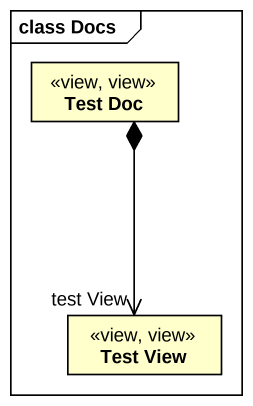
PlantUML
@startuml
mainframe class Docs
hide circle
hide empty members
class "Test Doc" as Test_Doc <<view, view>>
class "Test View" as Test_View <<view, view>>
Test_Doc *--> "test View" Test_View
@enduml
